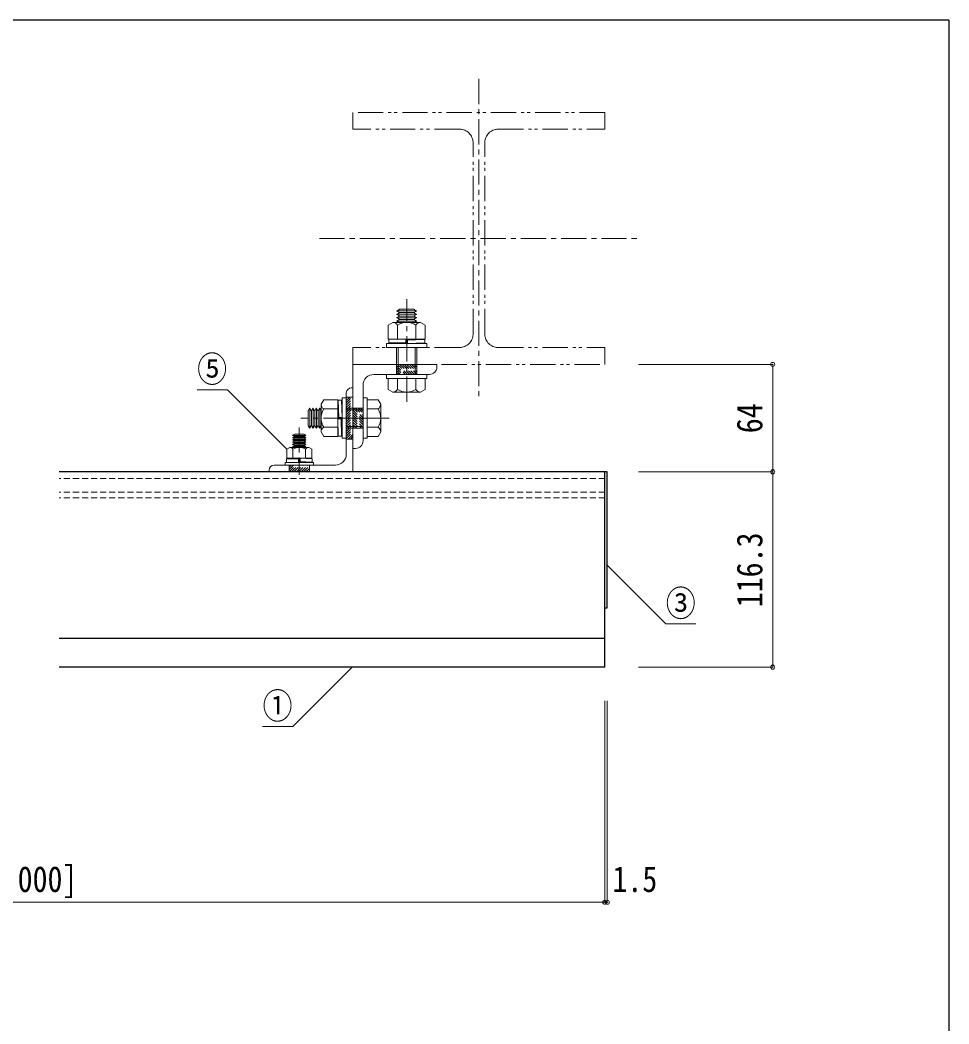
# Model space of a CAD drawing. Units: millimetres at full size, sheet at 1:3. Extents: x -600 to 1770, y -422 to 1264.
# Drawn here: x 1217 to 1770, y 666 to 1264 of the extents above; entities that cross this region are included whole.
import ezdxf
from ezdxf.enums import TextEntityAlignment as Align

# ---------------------------------------------------------------- set-up
doc = ezdxf.new("R2010")
doc.units = ezdxf.units.MM
doc.header["$LTSCALE"] = 3
doc.header["$PDMODE"] = 32
doc.header["$PDSIZE"] = 2.4
for name, pattern in [('CHAIN1', [8, 5, -1, 1, -1]), ('DASHED1', [1.8, 1.2, -0.6]), ('DOUBLE_CHAIN1', [8.8, 5, -1, 0.6, -0.6, 0.6, -1])]:
    doc.linetypes.add(name, pattern=pattern)
for name, color, linetype, lineweight in [('0-0', 5, 'Continuous', 25), ('0-1', 4, 'Continuous', 9), ('0-2', 7, 'Continuous', 9), ('0-5', 134, 'DOUBLE_CHAIN1', 5), ('0-7', 7, 'DASHED1', 5), ('0-8', 7, 'DASHED1', 5), ('0-B', 3, 'Continuous', 9), ('0-C', 3, 'Continuous', 9), ('F-F', 7, 'Continuous', 5)]:
    doc.layers.add(name, color=color, linetype=linetype, lineweight=lineweight)
doc.styles.add('ＭＳ ゴシック', font='')
doc.styles.get('ＭＳ ゴシック').set_extended_font_data('MS Gothic')

msp = doc.modelspace()

# ---------------------------------------------------------------- linework, layer by layer
at = {"layer": '0-0'}
for p, q in [((1566.495, 994.769), (1239.995, 994.769)), ((1564.995, 878.469), (1564.995, 994.769)), ((1566.495, 913.767), (1566.495, 994.769)), ((1564.995, 913.767), (1566.495, 913.767)), ((1564.995, 895.62), (1239.995, 895.62)), ((1564.995, 878.469), (1239.995, 878.469))]:
    msp.add_line(p, q, dxfattribs=at)
at = {"layer": '0-0', "color": 7, "linetype": 'DASHED1', "lineweight": 5}
for p, q in [((1564.995, 990.769), (1239.995, 990.769)), ((1564.995, 982.769), (1239.995, 982.769)), ((1564.995, 979.269), (1239.995, 979.269))]:
    msp.add_line(p, q, dxfattribs=at)
at = {"layer": '0-1'}
for p, q in [((1664.995, 1058.769), (1584.995, 1058.769)), ((1664.995, 1058.769), (1664.995, 994.769)), ((1664.995, 994.769), (1584.995, 994.769)), ((1664.995, 994.769), (1664.995, 878.469)), ((1664.995, 878.469), (1584.995, 878.469)), ((1564.995, 738.469), (1564.995, 858.469)), ((1566.495, 738.469), (1566.495, 858.469)), ((671.495, 738.469), (1564.995, 738.469)), ((1564.995, 738.469), (1566.495, 738.469))]:
    msp.add_line(p, q, dxfattribs=at)
for p in [(1664.995, 1058.769), (1664.995, 994.769), (1664.995, 878.469), (1564.995, 738.469), (1566.495, 738.469)]:
    msp.add_point(p, dxfattribs=at)
at = {"layer": '0-2', "color": 4}
for q in [(1565.957, 939.57), (1619.313, 904.215)]:
    msp.add_line((1601.313, 904.215), q, dxfattribs=at)
for points in [[(1322.139, 1043.641), (1340.139, 1043.641), (1375.495, 1008.286)], [(1361.13, 843.113), (1379.13, 843.113), (1414.486, 878.469)]]:
    msp.add_lwpolyline(points, dxfattribs=at)
at = {"layer": '0-5', "color": 7, "linetype": 'CHAIN1'}
for p, q in [((1489.995, 1228.769), (1489.995, 1038.769)), ((1394.995, 1133.769), (1584.995, 1133.769))]:
    msp.add_line(p, q, dxfattribs=at)
at = {"layer": '0-5'}
for p, q in [((1478.495, 1198.769), (1414.995, 1198.769)), ((1486.495, 1076.769), (1486.495, 1190.769)), ((1493.495, 1076.769), (1493.495, 1190.769)), ((1501.495, 1068.769), (1564.995, 1068.769)), ((1564.995, 1058.769), (1564.995, 1068.769))]:
    msp.add_line(p, q, dxfattribs=at)
for points in [[(1564.995, 1208.769), (1414.995, 1208.769), (1414.995, 1198.769)], [(1501.495, 1198.769), (1564.995, 1198.769), (1564.995, 1208.769)], [(1478.495, 1068.769), (1414.995, 1068.769), (1414.995, 1058.769), (1564.995, 1058.769)]]:
    msp.add_lwpolyline(points, dxfattribs=at)
for centre, start, end in [((1478.495, 1190.769), 0, 90), ((1501.495, 1190.769), 90, 180), ((1478.495, 1076.769), 270, 0), ((1501.495, 1076.769), 180, 270)]:
    msp.add_arc(centre, 8, start, end, dxfattribs=at)
at = {"layer": '0-7', "color": 3, "linetype": 'Continuous', "lineweight": 9}
for p, q in [((1410.995, 1041.769), (1410.995, 1005.269)), ((1413.995, 1044.769), (1414.995, 1044.769)), ((1414.995, 994.769), (1414.995, 1044.769)), ((1367.995, 998.769), (1404.495, 998.769))]:
    msp.add_line(p, q, dxfattribs=at)
at = {"layer": '0-7'}
for p, q in [((1410.995, 1035.831), (1414.433, 1039.269)), ((1410.995, 1037.245), (1413.018, 1039.269)), ((1410.995, 1038.659), (1411.604, 1039.269)), ((1410.995, 1034.416), (1414.995, 1038.416)), ((1410.995, 1033.002), (1414.995, 1037.002)), ((1410.995, 1031.588), (1414.995, 1035.588)), ((1410.995, 1030.174), (1414.995, 1034.174)), ((1410.995, 1028.76), (1414.995, 1032.76)), ((1410.995, 1027.345), (1414.995, 1031.345)), ((1410.995, 1025.931), (1414.995, 1029.931)), ((1410.995, 1024.517), (1414.995, 1028.517)), ((1410.995, 1023.103), (1414.995, 1027.103)), ((1410.995, 1021.689), (1414.995, 1025.689)), ((1410.995, 1020.274), (1414.995, 1024.274)), ((1410.995, 1018.86), (1414.995, 1022.86)), ((1410.995, 1017.446), (1414.995, 1021.446)), ((1410.995, 1016.032), (1414.995, 1020.032)), ((1410.995, 1014.617), (1414.995, 1018.617)), ((1412.06, 1014.269), (1414.995, 1017.203)), ((1413.474, 1014.269), (1414.995, 1015.789)), ((1414.888, 1014.269), (1414.995, 1014.375)), ((1376.995, 996.174), (1379.589, 998.769)), ((1376.995, 997.588), (1378.175, 998.769)), ((1377.004, 994.769), (1381.004, 998.769)), ((1378.418, 994.769), (1382.418, 998.769)), ((1379.832, 994.769), (1383.832, 998.769)), ((1381.246, 994.769), (1385.246, 998.769)), ((1382.661, 994.769), (1386.661, 998.769)), ((1384.075, 994.769), (1388.075, 998.769)), ((1385.489, 994.769), (1388.995, 998.274)), ((1386.903, 994.769), (1388.995, 996.86)), ((1388.317, 994.769), (1388.995, 995.446))]:
    msp.add_line(p, q, dxfattribs=at)
at = {"layer": '0-7', "linetype": 'CHAIN1'}
for p, q in [((1416.622, 1026.769), (1408.049, 1026.769)), ((1382.995, 1000.047), (1382.995, 992.904))]:
    msp.add_line(p, q, dxfattribs=at)
at = {"layer": '0-7'}
for points in [[(1410.995, 1014.269), (1414.995, 1014.269), (1414.995, 1039.269), (1410.995, 1039.269)], [(1376.995, 998.769), (1388.995, 998.769), (1388.995, 994.769), (1376.995, 994.769)]]:
    msp.add_lwpolyline(points, close=True, dxfattribs=at)
at = {"layer": '0-7', "color": 3, "linetype": 'Continuous', "lineweight": 9}
msp.add_lwpolyline([(1364.995, 995.769), (1364.995, 994.769), (1414.995, 994.769)], dxfattribs=at)
for centre, radius, start, end in [((1413.995, 1041.769), 3, 90, 180), ((1404.495, 1005.269), 6.5, 270, 0), ((1367.995, 995.769), 3, 90, 180)]:
    msp.add_arc(centre, radius, start, end, dxfattribs=at)
at = {"layer": '0-8', "linetype": 'CHAIN1'}
for p, q in [((1446.995, 1036.478), (1446.995, 1097.557)), ((1425.995, 1026.769), (1409.995, 1026.769))]:
    msp.add_line(p, q, dxfattribs=at)
at = {"layer": '0-8', "color": 2, "linetype": 'Continuous', "lineweight": 13}
for p, q in [((1414.995, 1058.769), (1464.995, 1058.769)), ((1464.995, 1057.269), (1464.995, 1058.769)), ((1427.495, 1052.769), (1460.495, 1052.769)), ((1420.995, 1046.269), (1420.995, 1013.269))]:
    msp.add_line(p, q, dxfattribs=at)
at = {"layer": '0-8'}
for p, q in [((1441.486, 1058.769), (1447.486, 1052.769)), ((1442.9, 1058.769), (1448.9, 1052.769)), ((1444.315, 1058.769), (1450.315, 1052.769)), ((1445.729, 1058.769), (1451.729, 1052.769)), ((1447.143, 1058.769), (1452.995, 1052.917)), ((1448.557, 1058.769), (1452.995, 1054.331)), ((1449.971, 1058.769), (1452.995, 1055.745)), ((1451.386, 1058.769), (1452.995, 1057.159)), ((1452.8, 1058.769), (1452.995, 1058.574)), ((1440.995, 1057.846), (1446.072, 1052.769)), ((1440.995, 1056.431), (1444.658, 1052.769)), ((1440.995, 1055.017), (1443.244, 1052.769)), ((1440.995, 1053.603), (1441.829, 1052.769)), ((1414.995, 1031.52), (1420.995, 1025.52)), ((1414.995, 1030.106), (1420.995, 1024.106)), ((1414.995, 1028.691), (1420.995, 1022.691)), ((1415.16, 1032.769), (1420.995, 1026.934)), ((1416.574, 1032.769), (1420.995, 1028.348)), ((1417.989, 1032.769), (1420.995, 1029.762)), ((1419.403, 1032.769), (1420.995, 1031.177)), ((1420.817, 1032.769), (1420.995, 1032.591)), ((1414.995, 1027.277), (1420.995, 1021.277)), ((1414.995, 1025.863), (1420.089, 1020.769)), ((1414.995, 1024.449), (1418.675, 1020.769)), ((1414.995, 1023.034), (1417.261, 1020.769)), ((1414.995, 1021.62), (1415.847, 1020.769))]:
    msp.add_line(p, q, dxfattribs=at)
at = {"layer": '0-8', "color": 2, "linetype": 'Continuous', "lineweight": 13}
msp.add_lwpolyline([(1416.495, 1008.769), (1414.995, 1008.769), (1414.995, 1058.769)], dxfattribs=at)
at = {"layer": '0-8'}
for points in [[(1440.995, 1052.769), (1452.995, 1052.769), (1452.995, 1058.769), (1440.995, 1058.769)], [(1414.995, 1032.769), (1420.995, 1032.769), (1420.995, 1020.769), (1414.995, 1020.769)]]:
    msp.add_lwpolyline(points, close=True, dxfattribs=at)
at = {"layer": '0-8', "color": 2, "linetype": 'Continuous', "lineweight": 13}
for centre, radius, start, end in [((1427.495, 1046.269), 6.5, 90, 180), ((1460.495, 1057.269), 4.5, 270, 0), ((1416.495, 1013.269), 4.5, 270, 0)]:
    msp.add_arc(centre, radius, start, end, dxfattribs=at)
at = {"layer": '0-B'}
for p, q in [((1441.13, 1090.647), (1442.294, 1091.319)), ((1441.13, 1090.491), (1442.294, 1089.819)), ((1441.13, 1088.647), (1442.294, 1089.319)), ((1441.13, 1088.491), (1442.294, 1087.819)), ((1452.815, 1090.569), (1441.175, 1090.569)), ((1452.815, 1088.569), (1441.175, 1088.569)), ((1442.593, 1091.569), (1451.397, 1091.569)), ((1442.593, 1089.569), (1451.397, 1089.569)), ((1452.86, 1090.647), (1451.696, 1091.319)), ((1452.86, 1090.491), (1451.696, 1089.819)), ((1452.86, 1088.647), (1451.696, 1089.319)), ((1452.86, 1088.491), (1451.696, 1087.819)), ((1438.768, 1083.769), (1436.045, 1082.197)), ((1436.045, 1082.197), (1436.045, 1073.769)), ((1455.222, 1083.769), (1438.768, 1083.769)), ((1441.13, 1086.647), (1442.294, 1087.319)), ((1441.13, 1086.491), (1442.294, 1085.819)), ((1441.13, 1084.647), (1442.294, 1085.319)), ((1452.815, 1086.569), (1441.175, 1086.569)), ((1452.815, 1084.569), (1441.175, 1084.569)), ((1441.51, 1082.185), (1441.51, 1073.769)), ((1442.593, 1087.569), (1451.397, 1087.569)), ((1442.593, 1085.569), (1451.397, 1085.569)), ((1452.86, 1084.491), (1451.609, 1083.769)), ((1452.86, 1086.647), (1451.696, 1087.319)), ((1452.86, 1086.491), (1451.696, 1085.819)), ((1452.86, 1084.647), (1451.696, 1085.319)), ((1452.48, 1082.185), (1452.48, 1073.769)), ((1455.222, 1083.769), (1457.945, 1082.197)), ((1457.945, 1082.197), (1457.945, 1073.769)), ((1434.995, 1071.269), (1458.995, 1071.269)), ((1434.995, 1068.769), (1434.995, 1071.269)), ((1457.945, 1073.769), (1436.045, 1073.769)), ((1446.552, 1071.769), (1436.245, 1071.519)), ((1446.552, 1071.769), (1446.495, 1073.769)), ((1457.745, 1073.519), (1446.502, 1073.519)), ((1457.745, 1073.519), (1447.437, 1073.267)), ((1447.495, 1071.269), (1447.437, 1073.267)), ((1457.745, 1071.519), (1447.495, 1071.269)), ((1457.745, 1071.519), (1457.745, 1073.519)), ((1458.995, 1068.769), (1458.995, 1071.269)), ((1434.995, 1068.769), (1458.995, 1068.769)), ((1440.995, 1052.769), (1440.995, 1068.769)), ((1452.995, 1052.769), (1452.995, 1068.769)), ((1434.995, 1052.769), (1458.995, 1052.769)), ((1434.995, 1050.269), (1434.995, 1052.769)), ((1458.995, 1050.269), (1458.995, 1052.769)), ((1434.995, 1050.269), (1458.995, 1050.269)), ((1441.51, 1043.852), (1441.51, 1050.269)), ((1452.48, 1043.852), (1452.48, 1050.269)), ((1457.945, 1043.84), (1457.945, 1050.269)), ((1438.768, 1042.269), (1455.222, 1042.269)), ((1455.222, 1042.269), (1457.945, 1043.84)), ((1395.995, 1034.996), (1397.567, 1037.719)), ((1395.995, 1034.996), (1395.995, 1018.541)), ((1397.567, 1037.719), (1405.995, 1037.719)), ((1405.995, 1037.719), (1405.995, 1015.819)), ((1406.245, 1037.519), (1406.496, 1027.211)), ((1406.245, 1037.519), (1406.245, 1026.276)), ((1408.245, 1037.519), (1406.245, 1037.519)), ((1408.245, 1037.519), (1408.495, 1027.269)), ((1408.495, 1014.769), (1408.495, 1038.769)), ((1410.995, 1038.769), (1408.495, 1038.769)), ((1410.995, 1014.769), (1410.995, 1038.769)), ((1423.495, 1038.769), (1420.995, 1038.769)), ((1420.995, 1014.769), (1420.995, 1038.769)), ((1423.495, 1014.769), (1423.495, 1038.769)), ((1429.923, 1037.719), (1423.495, 1037.719)), ((1431.495, 1034.996), (1429.923, 1037.719)), ((1431.495, 1018.541), (1431.495, 1034.996)), ((1388.195, 1022.367), (1388.195, 1031.171)), ((1389.117, 1032.634), (1388.445, 1031.47)), ((1389.195, 1032.589), (1389.195, 1020.949)), ((1389.273, 1032.634), (1389.945, 1031.47)), ((1390.195, 1022.367), (1390.195, 1031.171)), ((1391.117, 1032.634), (1390.445, 1031.47)), ((1391.195, 1032.589), (1391.195, 1020.949)), ((1391.273, 1032.634), (1391.945, 1031.47)), ((1392.195, 1022.367), (1392.195, 1031.171)), ((1393.117, 1032.634), (1392.445, 1031.47)), ((1393.195, 1032.589), (1393.195, 1020.949)), ((1393.273, 1032.634), (1393.945, 1031.47)), ((1394.195, 1022.367), (1394.195, 1031.171)), ((1395.117, 1032.634), (1394.445, 1031.47)), ((1395.195, 1032.589), (1395.195, 1020.949)), ((1395.273, 1032.634), (1395.995, 1031.383)), ((1397.578, 1032.253), (1405.995, 1032.253)), ((1420.995, 1032.769), (1410.995, 1032.769)), ((1429.911, 1032.253), (1423.495, 1032.253)), ((1407.994, 1026.326), (1405.995, 1026.269)), ((1408.495, 1027.269), (1406.496, 1027.211)), ((1407.994, 1026.326), (1408.245, 1016.019)), ((1389.117, 1020.904), (1388.445, 1022.068)), ((1389.273, 1020.904), (1389.945, 1022.068)), ((1391.117, 1020.904), (1390.445, 1022.068)), ((1391.273, 1020.904), (1391.945, 1022.068)), ((1393.117, 1020.904), (1392.445, 1022.068)), ((1393.273, 1020.904), (1393.945, 1022.068)), ((1395.117, 1020.904), (1394.445, 1022.068)), ((1395.995, 1018.541), (1397.567, 1015.819)), ((1397.578, 1021.284), (1405.995, 1021.284)), ((1420.995, 1020.769), (1410.995, 1020.769)), ((1429.911, 1021.284), (1423.495, 1021.284)), ((1397.567, 1015.819), (1405.995, 1015.819)), ((1410.995, 1014.769), (1408.495, 1014.769)), ((1423.495, 1014.769), (1420.995, 1014.769))]:
    msp.add_line(p, q, dxfattribs=at)
at = {"layer": '0-B', "color": 7, "lineweight": 5}
for p, q in [((1441.995, 1052.769), (1441.995, 1068.769)), ((1451.995, 1052.769), (1451.995, 1068.769)), ((1420.995, 1031.769), (1410.995, 1031.769)), ((1420.995, 1021.769), (1410.995, 1021.769))]:
    msp.add_line(p, q, dxfattribs=at)
at = {"layer": '0-B', "color": 4, "linetype": 'CHAIN1'}
msp.add_line((1436.495, 1026.769), (1383.86, 1026.769), dxfattribs=at)
at = {"layer": '0-B'}
for points in [[(1441.13, 1084.491), (1442.38, 1083.769), (1451.609, 1083.769)], [(1447.488, 1071.519), (1436.245, 1071.519), (1436.245, 1073.519), (1446.495, 1073.769)], [(1438.768, 1042.269), (1436.045, 1043.84), (1436.045, 1050.269), (1457.945, 1050.269)], [(1431.495, 1018.541), (1429.923, 1015.819), (1423.495, 1015.819), (1423.495, 1037.719)], [(1395.273, 1020.904), (1395.995, 1022.154), (1395.995, 1031.383)], [(1408.245, 1027.261), (1408.245, 1016.019), (1406.245, 1016.019), (1405.995, 1026.269)]]:
    msp.add_lwpolyline(points, dxfattribs=at)
for centre, radius, start, end in [((1441.175, 1090.569), 0.09, 120, 239.99998), ((1441.175, 1088.569), 0.09, 120, 239.99998), ((1442.15, 1091.569), 0.289, 299.99998, 0), ((1442.15, 1089.569), 0.289, 299.99998, 60), ((1451.84, 1091.569), 0.289, 180, 240), ((1451.84, 1089.569), 0.289, 119.99998, 240), ((1452.815, 1090.569), 0.09, 300, 59.99998), ((1452.815, 1088.569), 0.09, 300, 59.99998), ((1438.768, 1080.602), 3.167, 30, 90), ((1441.175, 1086.569), 0.09, 120, 239.99998), ((1441.175, 1084.569), 0.09, 120, 239.99998), ((1446.995, 1073.477), 10.292, 57.79577, 122.20423), ((1442.15, 1087.569), 0.289, 299.99998, 60), ((1442.15, 1085.569), 0.289, 299.99998, 60), ((1451.84, 1087.569), 0.289, 119.99998, 240), ((1451.84, 1085.569), 0.289, 119.99998, 240), ((1455.222, 1080.602), 3.167, 90, 150), ((1452.815, 1086.569), 0.09, 300, 59.99998), ((1452.815, 1084.569), 0.09, 300, 59.99998), ((1438.768, 1045.435), 3.167, 270, 330), ((1446.995, 1052.56), 10.292, 237.79577, 302.20423), ((1455.222, 1045.435), 3.167, 210, 270), ((1399.161, 1034.996), 3.167, 180, 240), ((1428.328, 1034.996), 3.167, 300, 0), ((1388.195, 1031.614), 0.289, 270, 330), ((1389.195, 1032.589), 0.09, 30, 149.99998), ((1390.195, 1031.614), 0.289, 209.99998, 330), ((1391.195, 1032.589), 0.09, 30, 149.99998), ((1392.195, 1031.614), 0.289, 209.99998, 330), ((1393.195, 1032.589), 0.09, 30, 149.99998), ((1394.195, 1031.614), 0.289, 209.99998, 330), ((1395.195, 1032.589), 0.09, 30, 149.99998), ((1406.286, 1026.769), 10.292, 147.79577, 212.20423), ((1421.203, 1026.769), 10.292, 327.79577, 32.20423), ((1388.195, 1021.924), 0.289, 29.99998, 90), ((1390.195, 1021.924), 0.289, 29.99998, 150), ((1392.195, 1021.924), 0.289, 29.99998, 150), ((1394.195, 1021.924), 0.289, 29.99998, 150), ((1389.195, 1020.949), 0.09, 210, 329.99998), ((1391.195, 1020.949), 0.09, 210, 329.99998), ((1393.195, 1020.949), 0.09, 210, 329.99998), ((1395.195, 1020.949), 0.09, 210, 329.99998), ((1399.161, 1018.541), 3.167, 120, 180), ((1428.328, 1018.541), 3.167, 0, 60)]:
    msp.add_arc(centre, radius, start, end, dxfattribs=at)
at = {"layer": '0-C'}
for p, q in [((1379.085, 1016.554), (1379.861, 1017.002)), ((1379.085, 1016.45), (1379.861, 1016.002)), ((1379.115, 1016.502), (1386.875, 1016.502)), ((1385.929, 1017.169), (1380.06, 1017.169)), ((1386.905, 1016.554), (1386.129, 1017.002)), ((1386.905, 1016.45), (1386.129, 1016.002)), ((1379.085, 1015.221), (1379.861, 1015.669)), ((1379.085, 1015.117), (1379.861, 1014.669)), ((1379.085, 1013.887), (1379.861, 1014.335)), ((1379.085, 1013.783), (1379.861, 1013.335)), ((1379.085, 1012.554), (1379.861, 1013.002)), ((1379.085, 1012.45), (1379.861, 1012.002)), ((1379.085, 1011.221), (1379.861, 1011.669)), ((1379.085, 1011.117), (1379.861, 1010.669)), ((1379.085, 1009.887), (1379.861, 1010.335)), ((1379.115, 1015.169), (1386.875, 1015.169)), ((1379.115, 1013.835), (1386.875, 1013.835)), ((1379.115, 1012.502), (1386.875, 1012.502)), ((1379.115, 1011.169), (1386.875, 1011.169)), ((1385.929, 1015.835), (1380.06, 1015.835)), ((1385.929, 1014.502), (1380.06, 1014.502)), ((1385.929, 1013.169), (1380.06, 1013.169)), ((1385.929, 1011.835), (1380.06, 1011.835)), ((1385.929, 1010.502), (1380.06, 1010.502)), ((1386.905, 1015.221), (1386.129, 1015.669)), ((1386.905, 1015.117), (1386.129, 1014.669)), ((1386.905, 1013.887), (1386.129, 1014.335)), ((1386.905, 1013.783), (1386.129, 1013.335)), ((1386.905, 1012.554), (1386.129, 1013.002)), ((1386.905, 1012.45), (1386.129, 1012.002)), ((1386.905, 1011.221), (1386.129, 1011.669)), ((1386.905, 1011.117), (1386.129, 1010.669)), ((1386.905, 1009.887), (1386.129, 1010.335)), ((1377.37, 1009.369), (1375.495, 1008.286)), ((1375.495, 1008.286), (1375.495, 1002.869)), ((1377.37, 1009.369), (1388.62, 1009.369)), ((1379.085, 1009.783), (1379.803, 1009.369)), ((1379.115, 1009.835), (1386.875, 1009.835)), ((1379.248, 1008.286), (1379.248, 1002.869)), ((1386.742, 1008.286), (1386.742, 1002.869)), ((1388.62, 1009.369), (1390.495, 1008.286)), ((1390.495, 1008.286), (1390.495, 1002.869)), ((1374.495, 1000.369), (1391.495, 1000.369)), ((1374.495, 1000.369), (1374.495, 998.769)), ((1374.495, 998.769), (1391.495, 998.769)), ((1382.552, 1002.368), (1375.295, 1002.619)), ((1382.483, 1000.369), (1375.295, 1000.617)), ((1375.495, 1002.869), (1390.495, 1002.869)), ((1382.552, 1002.368), (1382.495, 1000.369)), ((1390.695, 1000.619), (1382.502, 1000.619)), ((1390.625, 1000.621), (1383.425, 1000.871)), ((1383.495, 1002.869), (1383.437, 1000.87)), ((1390.695, 1002.619), (1383.495, 1002.869)), ((1390.695, 1002.619), (1390.695, 1000.619)), ((1391.495, 1000.369), (1391.495, 998.769))]:
    msp.add_line(p, q, dxfattribs=at)
at = {"layer": '0-C', "color": 4, "linetype": 'CHAIN1'}
msp.add_line((1382.995, 1021.237), (1382.995, 996.957), dxfattribs=at)
at = {"layer": '0-C'}
for points in [[(1386.905, 1009.783), (1386.186, 1009.369), (1379.803, 1009.369)], [(1383.488, 1002.619), (1375.295, 1002.619), (1375.295, 1000.617)]]:
    msp.add_lwpolyline(points, dxfattribs=at)
for centre, radius, start, end in [((1379.115, 1016.502), 0.06, 120.00002, 240), ((1379.765, 1017.169), 0.193, 300, 0), ((1386.225, 1017.169), 0.193, 180, 240.00002), ((1386.875, 1016.502), 0.06, 300.00002, 60), ((1379.115, 1015.169), 0.06, 120.00002, 240), ((1379.115, 1013.835), 0.06, 120.00002, 240), ((1379.115, 1012.502), 0.06, 120.00002, 240), ((1379.115, 1011.169), 0.06, 120.00002, 240), ((1379.765, 1015.835), 0.193, 300, 60.00002), ((1379.765, 1014.502), 0.193, 300, 60.00002), ((1379.765, 1013.169), 0.193, 300, 60.00002), ((1379.765, 1011.835), 0.193, 300, 60.00002), ((1379.765, 1010.502), 0.193, 300, 60.00002), ((1386.225, 1015.835), 0.193, 120, 240.00002), ((1386.225, 1014.502), 0.193, 120, 240.00002), ((1386.225, 1013.169), 0.193, 120, 240.00002), ((1386.225, 1011.835), 0.193, 120, 240.00002), ((1386.225, 1010.502), 0.193, 120, 240.00002), ((1386.875, 1015.169), 0.06, 300.00002, 60), ((1386.875, 1013.835), 0.06, 300.00002, 60), ((1386.875, 1012.502), 0.06, 300.00002, 60), ((1386.875, 1011.169), 0.06, 300.00002, 60), ((1377.371, 1007.201), 2.167, 30.0367, 90.0367), ((1379.115, 1009.835), 0.06, 120.00002, 240), ((1382.995, 1002.342), 7.027, 57.77315, 122.22685), ((1388.618, 1007.201), 2.167, 89.9633, 149.9633), ((1386.875, 1009.835), 0.06, 300.00002, 60)]:
    msp.add_arc(centre, radius, start, end, dxfattribs=at)
at = {"layer": 'F-F', "color": 5, "lineweight": 25}
for q in [(-600.005, 1263.769), (1769.995, -422.231)]:
    msp.add_line((1769.995, 1263.769), q, dxfattribs=at)

# ---------------------------------------------------------------- texts
at = {"layer": '0-1', "color": 7, "style": 'ＭＳ ゴシック', "width": 0.85}
for s, p in [('64', (1663.495, 1017.769)), ('116.3', (1663.495, 914.119))]:
    msp.add_text(s, height=15.4, rotation=90, dxfattribs=at).set_placement(p, align=Align.BOTTOM_LEFT)
for s, p in [('しずかルーバー Ｌ [最大 4,000]', (983.245, 739.969)), ('1.5', (1569.53, 739.993))]:
    msp.add_text(s, height=15.4, dxfattribs=at).set_placement(p, align=Align.BOTTOM_LEFT)
at = {"layer": '0-2', "style": 'ＭＳ ゴシック', "width": 0.85}
for s, p in [('⑤', (1322.139, 1043.641)), ('③', (1601.313, 904.215)), ('①', (1361.13, 843.113))]:
    msp.add_text(s, height=15.4, dxfattribs=at).set_placement(p, align=Align.BOTTOM_LEFT)

doc.saveas('drawing.dxf')
